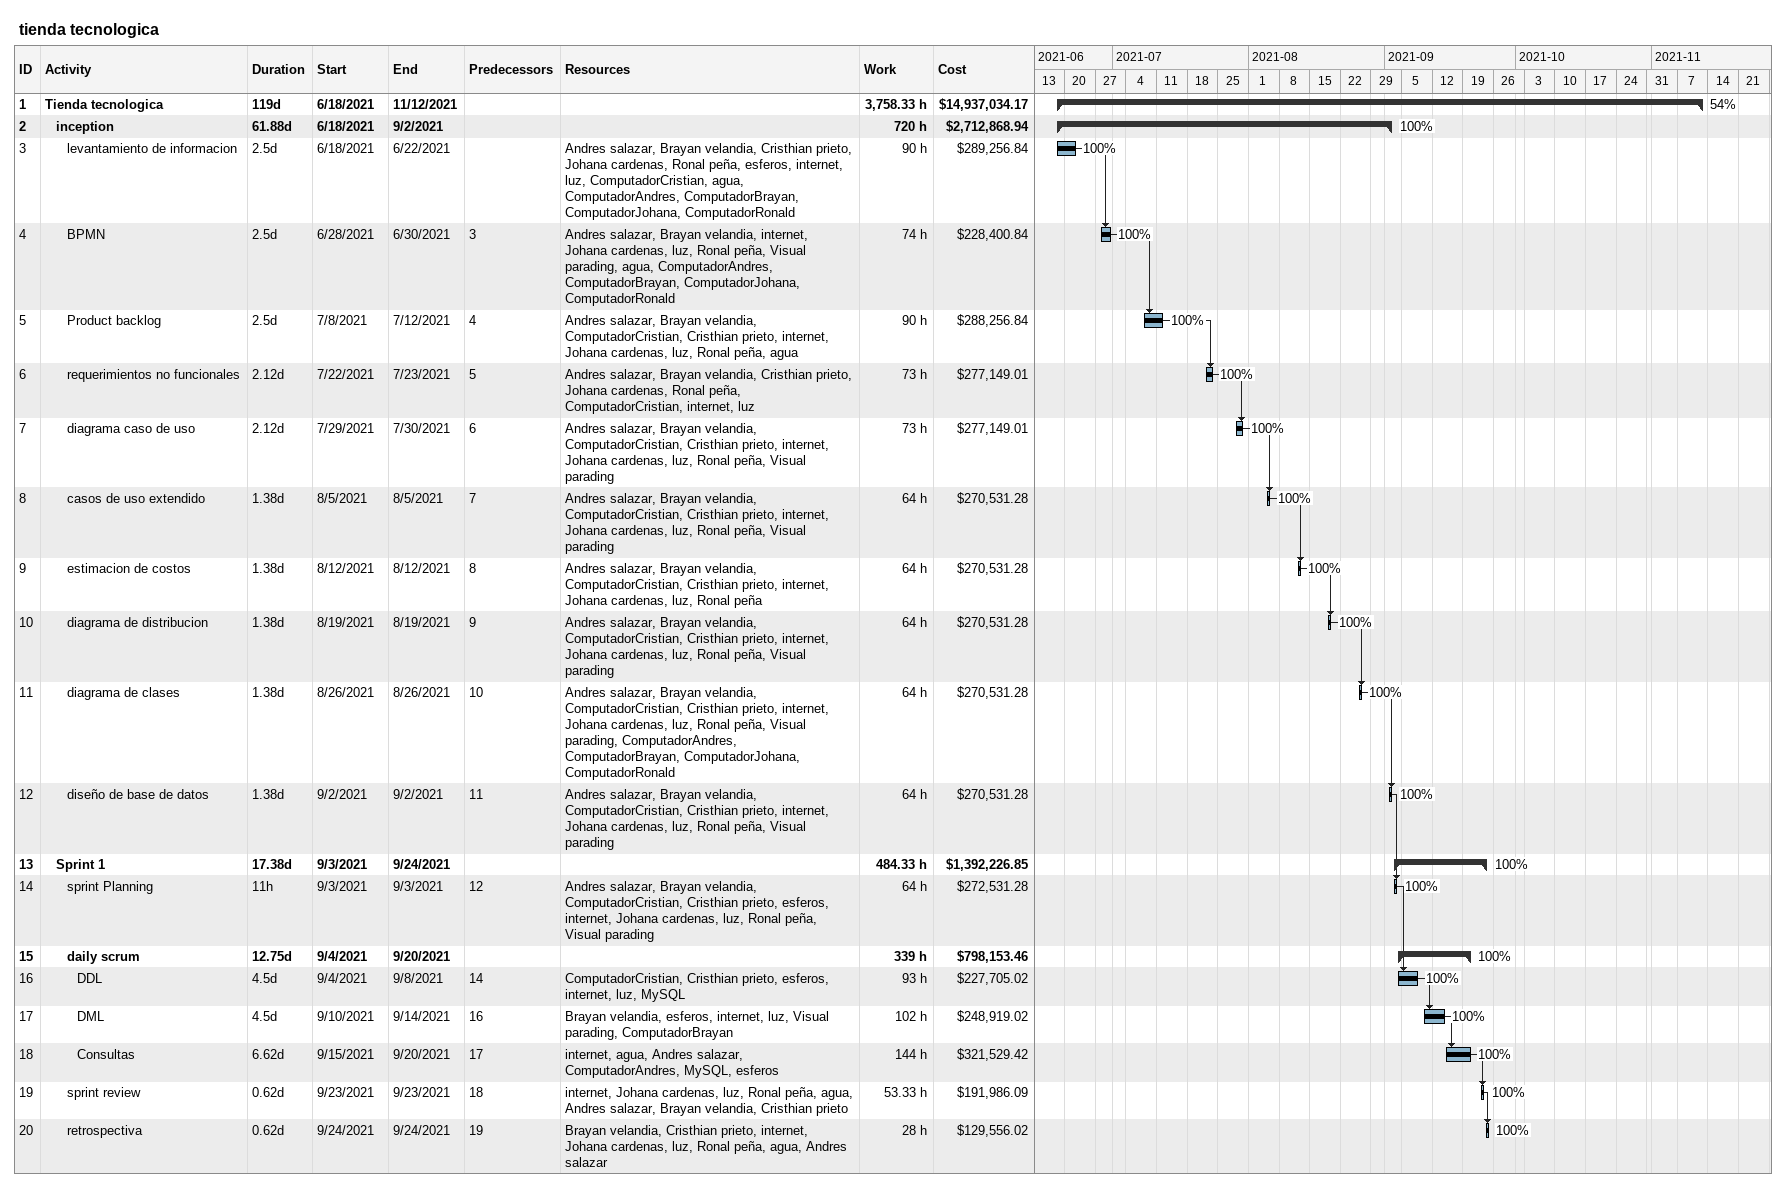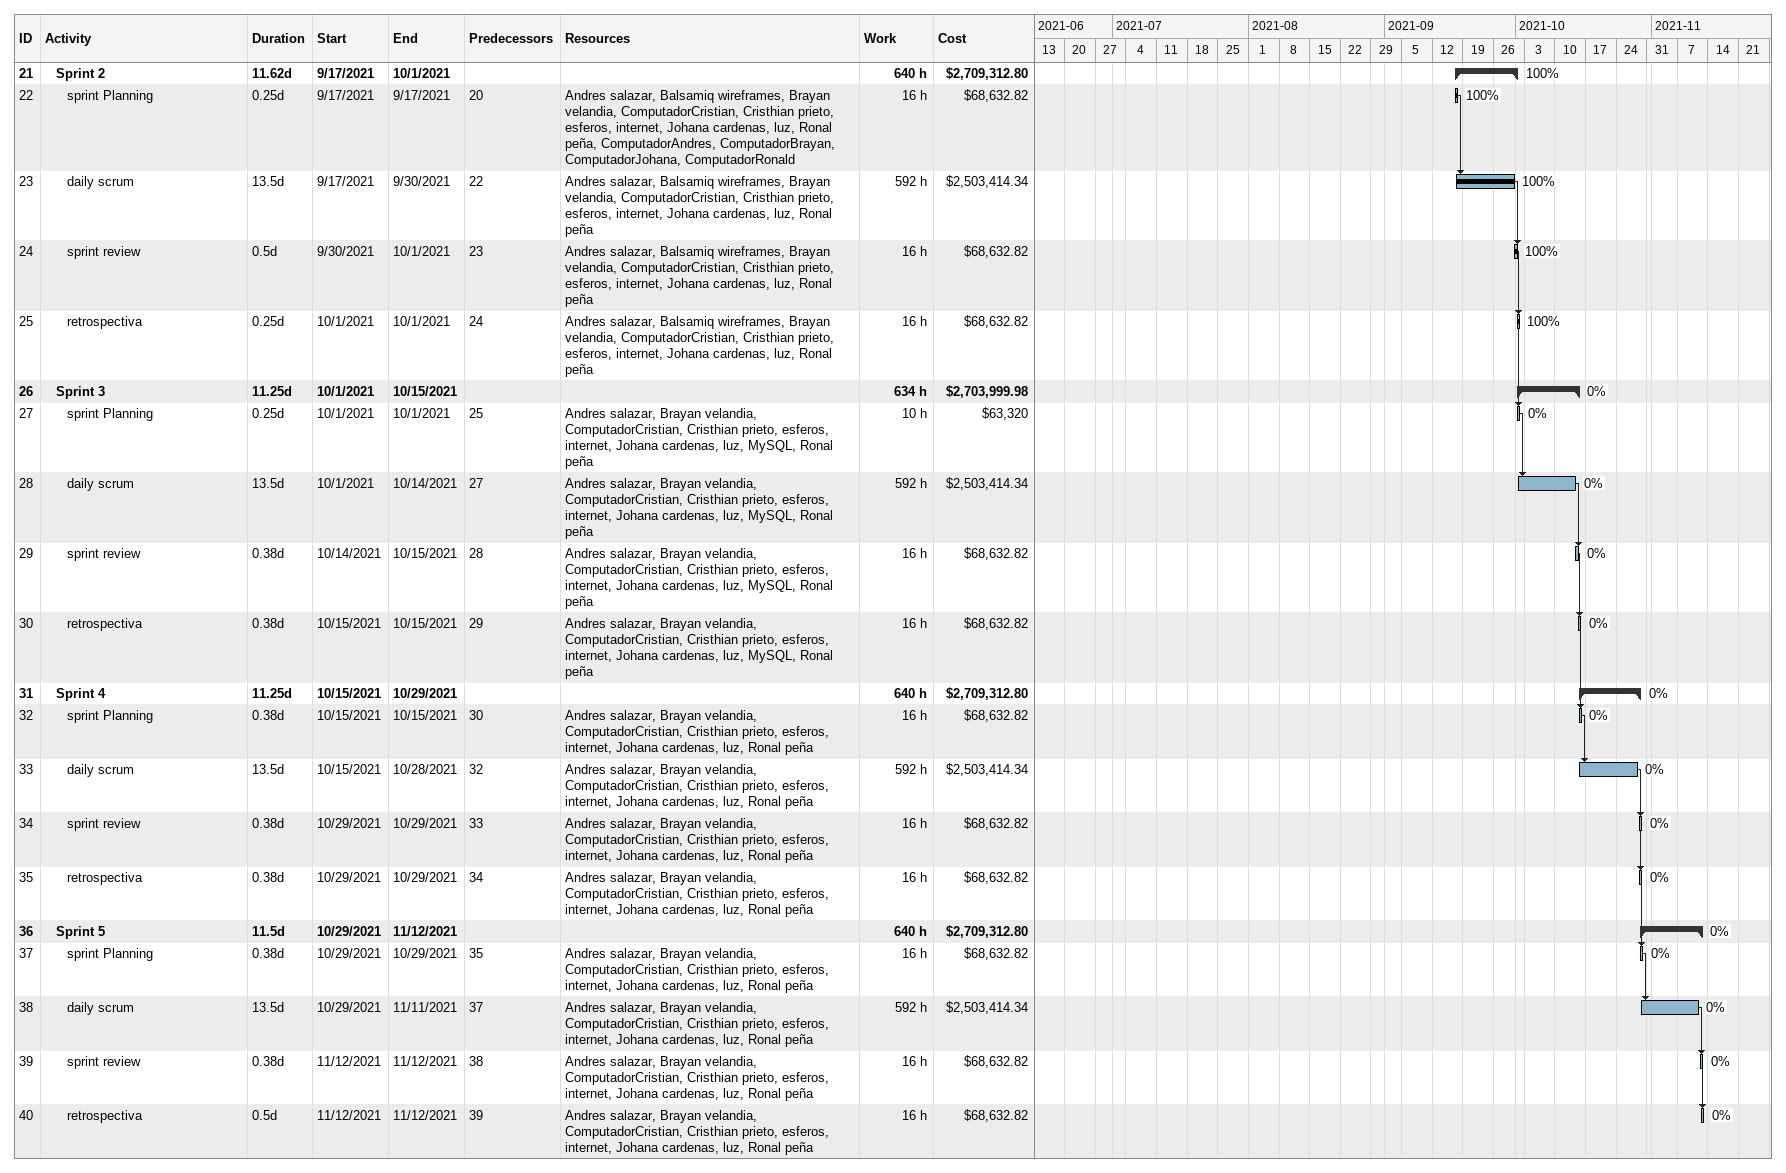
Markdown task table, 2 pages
tienda tecnologica

| ID | Level | Task | Duration | Start | Finish | Predecessors | Resources | % complete | Work (h) | Cost ($) |
|---|---|---|---|---|---|---|---|---|---|---|
| 1 | 1 | **Tienda tecnologica** | 119d | 2021-06-18 | 2021-11-12 |  |  | 54 | 3758.33 | 14937034.17 |
| 2 | 2 | **inception** | 61.88d | 2021-06-18 | 2021-09-02 |  |  | 100 | 720 | 2712868.94 |
| 3 | 3 | levantamiento de informacion | 2.5d | 2021-06-18 | 2021-06-22 |  | Andres salazar, Brayan velandia, Cristhian prieto, Johana cardenas, Ronal peña, esferos, internet, luz, ComputadorCristian, agua, ComputadorAndres, ComputadorBrayan, ComputadorJohana, ComputadorRonald | 100 | 90 | 289256.84 |
| 4 | 3 | BPMN | 2.5d | 2021-06-28 | 2021-06-30 | 3 | Andres salazar, Brayan velandia, internet, Johana cardenas, luz, Ronal peña, Visual parading, agua, ComputadorAndres, ComputadorBrayan, ComputadorJohana, ComputadorRonald | 100 | 74 | 228400.84 |
| 5 | 3 | Product backlog | 2.5d | 2021-07-08 | 2021-07-12 | 4 | Andres salazar, Brayan velandia, ComputadorCristian, Cristhian prieto, internet, Johana cardenas, luz, Ronal peña, agua | 100 | 90 | 288256.84 |
| 6 | 3 | requerimientos no funcionales | 2.12d | 2021-07-22 | 2021-07-23 | 5 | Andres salazar, Brayan velandia, Cristhian prieto, Johana cardenas, Ronal peña, ComputadorCristian, internet, luz | 100 | 73 | 277149.01 |
| 7 | 3 | diagrama caso de uso | 2.12d | 2021-07-29 | 2021-07-30 | 6 | Andres salazar, Brayan velandia, ComputadorCristian, Cristhian prieto, internet, Johana cardenas, luz, Ronal peña, Visual parading | 100 | 73 | 277149.01 |
| 8 | 3 | casos de uso extendido | 1.38d | 2021-08-05 | 2021-08-05 | 7 | Andres salazar, Brayan velandia, ComputadorCristian, Cristhian prieto, internet, Johana cardenas, luz, Ronal peña, Visual parading | 100 | 64 | 270531.28 |
| 9 | 3 | estimacion de costos | 1.38d | 2021-08-12 | 2021-08-12 | 8 | Andres salazar, Brayan velandia, ComputadorCristian, Cristhian prieto, internet, Johana cardenas, luz, Ronal peña | 100 | 64 | 270531.28 |
| 10 | 3 | diagrama de distribucion | 1.38d | 2021-08-19 | 2021-08-19 | 9 | Andres salazar, Brayan velandia, ComputadorCristian, Cristhian prieto, internet, Johana cardenas, luz, Ronal peña, Visual parading | 100 | 64 | 270531.28 |
| 11 | 3 | diagrama de clases | 1.38d | 2021-08-26 | 2021-08-26 | 10 | Andres salazar, Brayan velandia, ComputadorCristian, Cristhian prieto, internet, Johana cardenas, luz, Ronal peña, Visual parading, ComputadorAndres, ComputadorBrayan, ComputadorJohana, ComputadorRonald | 100 | 64 | 270531.28 |
| 12 | 3 | diseño de base de datos | 1.38d | 2021-09-02 | 2021-09-02 | 11 | Andres salazar, Brayan velandia, ComputadorCristian, Cristhian prieto, internet, Johana cardenas, luz, Ronal peña, Visual parading | 100 | 64 | 270531.28 |
| 13 | 2 | **Sprint 1** | 17.38d | 2021-09-03 | 2021-09-24 |  |  | 100 | 484.33 | 1392226.85 |
| 14 | 3 | sprint Planning | 11h | 2021-09-03 | 2021-09-03 | 12 | Andres salazar, Brayan velandia, ComputadorCristian, Cristhian prieto, esferos, internet, Johana cardenas, luz, Ronal peña, Visual parading | 100 | 64 | 272531.28 |
| 15 | 3 | **daily scrum** | 12.75d | 2021-09-04 | 2021-09-20 |  |  | 100 | 339 | 798153.46 |
| 16 | 4 | DDL | 4.5d | 2021-09-04 | 2021-09-08 | 14 | ComputadorCristian, Cristhian prieto, esferos, internet, luz, MySQL | 100 | 93 | 227705.02 |
| 17 | 4 | DML | 4.5d | 2021-09-10 | 2021-09-14 | 16 | Brayan velandia, esferos, internet, luz, Visual parading, ComputadorBrayan | 100 | 102 | 248919.02 |
| 18 | 4 | Consultas | 6.62d | 2021-09-15 | 2021-09-20 | 17 | internet, agua, Andres salazar, ComputadorAndres, MySQL, esferos | 100 | 144 | 321529.42 |
| 19 | 3 | sprint review | 0.62d | 2021-09-23 | 2021-09-23 | 18 | internet, Johana cardenas, luz, Ronal peña, agua, Andres salazar, Brayan velandia, Cristhian prieto | 100 | 53.33 | 191986.09 |
| 20 | 3 | retrospectiva | 0.62d | 2021-09-24 | 2021-09-24 | 19 | Brayan velandia, Cristhian prieto, internet, Johana cardenas, luz, Ronal peña, agua, Andres salazar | 100 | 28 | 129556.02 |
| 21 | 2 | **Sprint 2** | 11.62d | 2021-09-17 | 2021-10-01 |  |  | 100 | 640 | 2709312.80 |
| 22 | 3 | sprint Planning | 0.25d | 2021-09-17 | 2021-09-17 | 20 | Andres salazar, Balsamiq wireframes, Brayan velandia, ComputadorCristian, Cristhian prieto, esferos, internet, Johana cardenas, luz, Ronal peña, ComputadorAndres, ComputadorBrayan, ComputadorJohana, ComputadorRonald | 100 | 16 | 68632.82 |
| 23 | 3 | daily scrum | 13.5d | 2021-09-17 | 2021-09-30 | 22 | Andres salazar, Balsamiq wireframes, Brayan velandia, ComputadorCristian, Cristhian prieto, esferos, internet, Johana cardenas, luz, Ronal peña | 100 | 592 | 2503414.34 |
| 24 | 3 | sprint review | 0.5d | 2021-09-30 | 2021-10-01 | 23 | Andres salazar, Balsamiq wireframes, Brayan velandia, ComputadorCristian, Cristhian prieto, esferos, internet, Johana cardenas, luz, Ronal peña | 100 | 16 | 68632.82 |
| 25 | 3 | retrospectiva | 0.25d | 2021-10-01 | 2021-10-01 | 24 | Andres salazar, Balsamiq wireframes, Brayan velandia, ComputadorCristian, Cristhian prieto, esferos, internet, Johana cardenas, luz, Ronal peña | 100 | 16 | 68632.82 |
| 26 | 2 | **Sprint 3** | 11.25d | 2021-10-01 | 2021-10-15 |  |  | 0 | 634 | 2703999.98 |
| 27 | 3 | sprint Planning | 0.25d | 2021-10-01 | 2021-10-01 | 25 | Andres salazar, Brayan velandia, ComputadorCristian, Cristhian prieto, esferos, internet, Johana cardenas, luz, MySQL, Ronal peña | 0 | 10 | 63320 |
| 28 | 3 | daily scrum | 13.5d | 2021-10-01 | 2021-10-14 | 27 | Andres salazar, Brayan velandia, ComputadorCristian, Cristhian prieto, esferos, internet, Johana cardenas, luz, MySQL, Ronal peña | 0 | 592 | 2503414.34 |
| 29 | 3 | sprint review | 0.38d | 2021-10-14 | 2021-10-15 | 28 | Andres salazar, Brayan velandia, ComputadorCristian, Cristhian prieto, esferos, internet, Johana cardenas, luz, MySQL, Ronal peña | 0 | 16 | 68632.82 |
| 30 | 3 | retrospectiva | 0.38d | 2021-10-15 | 2021-10-15 | 29 | Andres salazar, Brayan velandia, ComputadorCristian, Cristhian prieto, esferos, internet, Johana cardenas, luz, MySQL, Ronal peña | 0 | 16 | 68632.82 |
| 31 | 2 | **Sprint 4** | 11.25d | 2021-10-15 | 2021-10-29 |  |  | 0 | 640 | 2709312.80 |
| 32 | 3 | sprint Planning | 0.38d | 2021-10-15 | 2021-10-15 | 30 | Andres salazar, Brayan velandia, ComputadorCristian, Cristhian prieto, esferos, internet, Johana cardenas, luz, Ronal peña | 0 | 16 | 68632.82 |
| 33 | 3 | daily scrum | 13.5d | 2021-10-15 | 2021-10-28 | 32 | Andres salazar, Brayan velandia, ComputadorCristian, Cristhian prieto, esferos, internet, Johana cardenas, luz, Ronal peña | 0 | 592 | 2503414.34 |
| 34 | 3 | sprint review | 0.38d | 2021-10-29 | 2021-10-29 | 33 | Andres salazar, Brayan velandia, ComputadorCristian, Cristhian prieto, esferos, internet, Johana cardenas, luz, Ronal peña | 0 | 16 | 68632.82 |
| 35 | 3 | retrospectiva | 0.38d | 2021-10-29 | 2021-10-29 | 34 | Andres salazar, Brayan velandia, ComputadorCristian, Cristhian prieto, esferos, internet, Johana cardenas, luz, Ronal peña | 0 | 16 | 68632.82 |
| 36 | 2 | **Sprint 5** | 11.5d | 2021-10-29 | 2021-11-12 |  |  | 0 | 640 | 2709312.80 |
| 37 | 3 | sprint Planning | 0.38d | 2021-10-29 | 2021-10-29 | 35 | Andres salazar, Brayan velandia, ComputadorCristian, Cristhian prieto, esferos, internet, Johana cardenas, luz, Ronal peña | 0 | 16 | 68632.82 |
| 38 | 3 | daily scrum | 13.5d | 2021-10-29 | 2021-11-11 | 37 | Andres salazar, Brayan velandia, ComputadorCristian, Cristhian prieto, esferos, internet, Johana cardenas, luz, Ronal peña | 0 | 592 | 2503414.34 |
| 39 | 3 | sprint review | 0.38d | 2021-11-12 | 2021-11-12 | 38 | Andres salazar, Brayan velandia, ComputadorCristian, Cristhian prieto, esferos, internet, Johana cardenas, luz, Ronal peña | 0 | 16 | 68632.82 |
| 40 | 3 | retrospectiva | 0.5d | 2021-11-12 | 2021-11-12 | 39 | Andres salazar, Brayan velandia, ComputadorCristian, Cristhian prieto, esferos, internet, Johana cardenas, luz, Ronal peña | 0 | 16 | 68632.82 |
